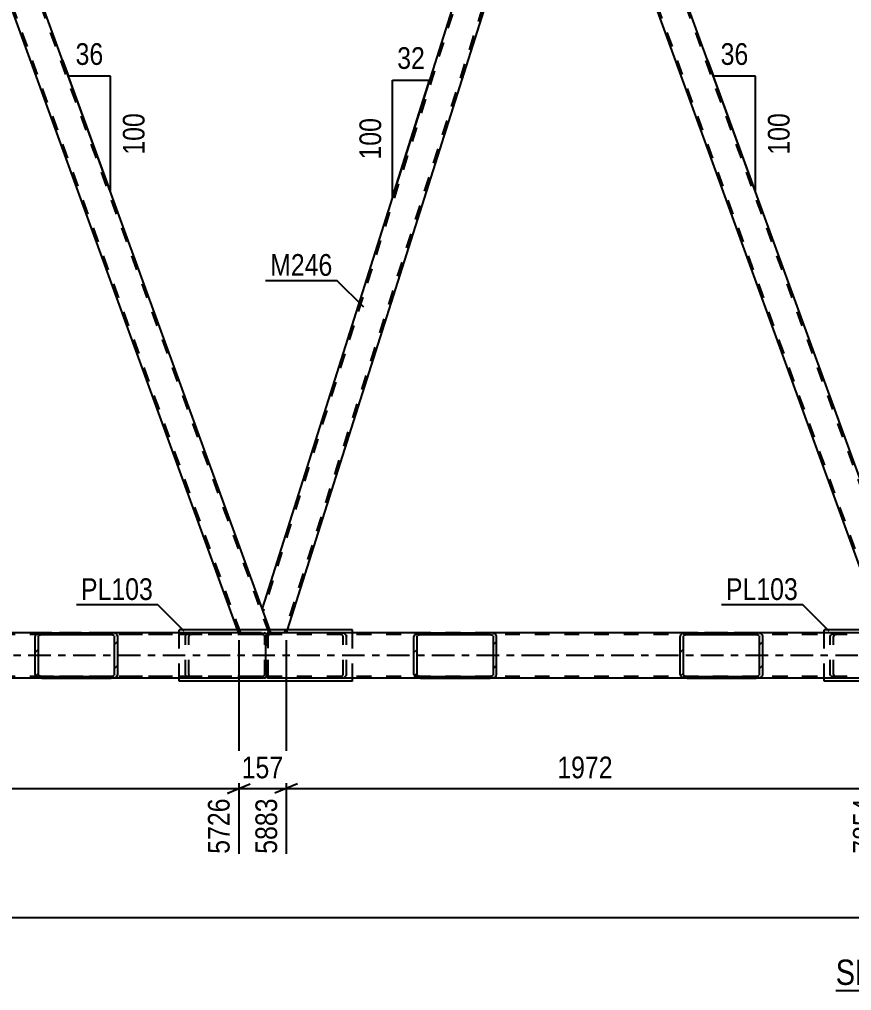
# Model space of a CAD drawing. Header units: millimetres. Extents: x -834 to 355, y -855 to -14.
# Drawn here: x -552.2 to -442.4, y -431.3 to -303.2 of the extents above; entities that cross this region are included whole.
import ezdxf

# ---------------------------------------------------------------- set-up
doc = ezdxf.new("R2010")
doc.units = ezdxf.units.MM
doc.linetypes.add('DXK_LINE_DOT2', pattern=[3.9198, 1.9599, -1.9599])
doc.linetypes.add('DXK_LINE_DOT3', pattern=[5.9187, 2.979, -0.9799, 0.9799, -0.9799])
doc.styles.add('Arial Narrow', font='ARIALN.TTF', dxfattribs={"height": 0.2})

# ---------------------------------------------------------------- blocks, each defined once
blk = doc.blocks.new('Unknown-570384938-23 - 35208')
at = {"color": 6, "linetype": 'Continuous'}
blk.add_line((-444.48, -431.34), (-416.41, -431.34), dxfattribs=at)
at = {"color": 0, "linetype": 'Continuous'}
for points in [[(-426.37, -430.59), (-426.37, -427.09), (-444.48, -427.09), (-444.48, -430.59)], [(-422.55, -430.59), (-422.55, -427.09), (-425.32, -427.09), (-425.32, -430.59)], [(-420.23, -430.59), (-420.23, -427.09), (-421.5, -427.09), (-421.5, -430.59)], [(-416.41, -430.59), (-416.41, -427.09), (-419.18, -427.09), (-419.18, -430.59)]]:
    blk.add_wipeout(points, dxfattribs=at)
at = {"color": 7, "linetype": 'Continuous', "style": 'Arial Narrow'}
for s, p in [('SECTION ', (-444.48, -430.59)), ('C', (-425.32, -430.59)), ('C', (-419.18, -430.59)), ('-', (-421.5, -430.59))]:
    blk.add_text(s, height=3.34, dxfattribs=at).set_placement(p)
blk = doc.blocks.new('Part-570384938-35345 - 35208')
at = {"color": 2, "linetype": 'Continuous'}
for p, q in [((-423.13, -383.72), (-445.99, -383.72)), ((-445.99, -384.12), (-445.99, -383.72)), ((-423.13, -384.12), (-423.13, -383.72)), ((-445.99, -390.52), (-445.99, -390.12)), ((-423.13, -390.52), (-445.99, -390.52)), ((-423.13, -390.52), (-423.13, -390.12))]:
    blk.add_line(p, q, dxfattribs=at)
at = {"color": 7, "linetype": 'DXK_LINE_DOT2'}
for p, q in [((-445.99, -390.12), (-445.99, -384.12)), ((-423.13, -390.12), (-423.13, -384.12))]:
    blk.add_line(p, q, dxfattribs=at)
blk = doc.blocks.new('Part-570384938-35338 - 35208')
at = {"linetype": 'Continuous'}
h = blk.add_hatch(dxfattribs=at)
h.set_pattern_fill('', scale=0.7, style=0, pattern_type=0)
h.set_pattern_definition([(45, (-500.088, -389.8246), (-1.57154, 1.57154), [])])
h.paths.add_polyline_path([(-500.15, -389.64), (-500.09, -389.82), (-499.9, -389.98), (-499.62, -390.08), (-499.28, -390.12), (-490.11, -390.12), (-489.78, -390.08), (-489.49, -389.98), (-489.3, -389.82), (-489.24, -389.64), (-489.24, -384.6), (-489.3, -384.42), (-489.49, -384.26), (-489.78, -384.16), (-490.11, -384.12), (-499.28, -384.12), (-499.62, -384.16), (-499.9, -384.26), (-500.09, -384.42), (-500.15, -384.6)])
h.paths.add_polyline_path([(-499.68, -384.51), (-499.59, -384.43), (-499.45, -384.38), (-499.28, -384.36), (-490.11, -384.36), (-489.94, -384.38), (-489.8, -384.43), (-489.71, -384.51), (-489.67, -384.6), (-489.67, -389.64), (-489.71, -389.73), (-489.8, -389.81), (-489.94, -389.86), (-490.11, -389.88), (-499.28, -389.88), (-499.45, -389.86), (-499.59, -389.81), (-499.68, -389.73), (-499.72, -389.64), (-499.72, -384.6)])
at = {"color": 2, "linetype": 'Continuous'}
for p, q in [((-519.69, -384.6), (-519.66, -384.42)), ((-519.66, -384.42), (-519.57, -384.26)), ((-519.57, -384.26), (-519.42, -384.16)), ((-519.42, -384.16), (-519.4, -384.15)), ((-519.4, -384.15), (-519.11, -384.12)), ((-499.28, -384.12), (-519.11, -384.12)), ((-500.09, -384.42), (-500.15, -384.6)), ((-499.28, -384.12), (-499.62, -384.16)), ((-499.45, -384.38), (-499.28, -384.36)), ((-499.28, -384.12), (-490.11, -384.12)), ((-499.28, -384.36), (-490.11, -384.36)), ((-489.78, -384.16), (-490.11, -384.12)), ((-490.11, -384.36), (-489.94, -384.38)), ((-489.24, -384.6), (-489.3, -384.42)), ((-519.69, -389.64), (-519.69, -384.6)), ((-500.15, -389.64), (-500.15, -384.6)), ((-499.72, -384.6), (-499.68, -384.51)), ((-499.72, -389.64), (-499.72, -384.6)), ((-489.71, -384.51), (-489.67, -384.6)), ((-489.67, -389.64), (-489.67, -384.6)), ((-489.24, -389.64), (-489.24, -384.6)), ((-519.66, -389.82), (-519.69, -389.64)), ((-519.57, -389.98), (-519.66, -389.82)), ((-519.42, -390.08), (-519.57, -389.98)), ((-519.4, -390.09), (-519.42, -390.08)), ((-519.11, -390.12), (-519.4, -390.09)), ((-499.28, -390.12), (-519.11, -390.12)), ((-500.15, -389.64), (-500.09, -389.82)), ((-499.68, -389.73), (-499.72, -389.64)), ((-499.62, -390.08), (-499.28, -390.12)), ((-499.28, -389.88), (-499.45, -389.86)), ((-499.28, -389.88), (-490.11, -389.88)), ((-499.28, -390.12), (-490.11, -390.12)), ((-489.94, -389.86), (-490.11, -389.88)), ((-490.11, -390.12), (-489.78, -390.08)), ((-489.67, -389.64), (-489.71, -389.73)), ((-489.3, -389.82), (-489.24, -389.64))]:
    blk.add_line(p, q, dxfattribs=at)
at = {"color": 7, "linetype": 'DXK_LINE_DOT2'}
for p, q in [((-519.42, -384.43), (-519.46, -384.51)), ((-519.28, -384.38), (-519.42, -384.43)), ((-519.42, -389.81), (-519.42, -384.43)), ((-519.4, -390.09), (-519.4, -384.15)), ((-519.11, -384.36), (-519.28, -384.38)), ((-490.11, -384.36), (-519.11, -384.36)), ((-509.94, -384.12), (-509.6, -384.16)), ((-509.77, -384.38), (-509.94, -384.36)), ((-509.13, -384.42), (-509.07, -384.6)), ((-490.11, -384.12), (-499.28, -384.12)), ((-519.46, -384.51), (-519.48, -384.6)), ((-519.48, -389.64), (-519.48, -384.6)), ((-509.5, -384.6), (-509.54, -384.51)), ((-509.5, -389.64), (-509.5, -384.6)), ((-509.07, -389.64), (-509.07, -384.6)), ((-519.48, -389.64), (-519.46, -389.73)), ((-519.46, -389.73), (-519.42, -389.81)), ((-519.42, -389.81), (-519.28, -389.86)), ((-519.28, -389.86), (-519.11, -389.88)), ((-490.11, -389.88), (-519.11, -389.88)), ((-509.94, -389.88), (-509.77, -389.86)), ((-509.6, -390.08), (-509.94, -390.12)), ((-509.54, -389.73), (-509.5, -389.64)), ((-509.07, -389.64), (-509.13, -389.82)), ((-490.11, -390.12), (-499.28, -390.12))]:
    blk.add_line(p, q, dxfattribs=at)
for centre, radius, start, end in [((-509.84, -384.78), 0.409, 41.9363, 80.4819), ((-509.74, -384.96), 0.817, 41.9363, 80.4819), ((-509.84, -389.46), 0.409, 279.5182, 318.0638), ((-509.74, -389.28), 0.817, 279.5182, 318.0638)]:
    blk.add_arc(centre, radius, start, end, dxfattribs=at)
at = {"color": 2, "linetype": 'Continuous'}
for centre, radius, start, end in [((-499.48, -384.96), 0.817, 99.5182, 138.0638), ((-499.38, -384.78), 0.409, 99.5182, 138.0638), ((-490.01, -384.78), 0.409, 41.9363, 80.4819), ((-489.91, -384.96), 0.817, 41.9363, 80.4819), ((-499.48, -389.28), 0.817, 221.9363, 260.4819), ((-499.38, -389.46), 0.409, 221.9363, 260.4819), ((-490.01, -389.46), 0.409, 279.5182, 318.0638), ((-489.91, -389.28), 0.817, 279.5182, 318.0638)]:
    blk.add_arc(centre, radius, start, end, dxfattribs=at)
blk = doc.blocks.new('Part-570384938-35279 - 35208')
at = {"linetype": 'Continuous'}
h = blk.add_hatch(dxfattribs=at)
h.set_pattern_fill('', scale=0.7, style=0, pattern_type=0)
h.set_pattern_definition([(45, (-464.95, -389.8246), (-1.57154, 1.57154), [])])
h.paths.add_polyline_path([(-465.02, -389.64), (-464.95, -389.82), (-464.76, -389.98), (-464.48, -390.08), (-464.14, -390.12), (-454.97, -390.12), (-454.64, -390.08), (-454.35, -389.98), (-454.16, -389.82), (-454.1, -389.64), (-454.1, -384.6), (-454.16, -384.42), (-454.35, -384.26), (-454.64, -384.16), (-454.97, -384.12), (-464.14, -384.12), (-464.48, -384.16), (-464.76, -384.26), (-464.95, -384.42), (-465.02, -384.6)])
h.paths.add_polyline_path([(-464.55, -384.51), (-464.45, -384.43), (-464.31, -384.38), (-464.14, -384.36), (-454.97, -384.36), (-454.8, -384.38), (-454.66, -384.43), (-454.57, -384.51), (-454.54, -384.6), (-454.54, -389.64), (-454.57, -389.73), (-454.66, -389.81), (-454.8, -389.86), (-454.97, -389.88), (-464.14, -389.88), (-464.31, -389.86), (-464.45, -389.81), (-464.55, -389.73), (-464.58, -389.64), (-464.58, -384.6)])
at = {"color": 2, "linetype": 'Continuous'}
for p, q in [((-464.95, -384.42), (-465.02, -384.6)), ((-464.14, -384.12), (-464.48, -384.16)), ((-464.31, -384.38), (-464.14, -384.36)), ((-464.14, -384.12), (-454.97, -384.12)), ((-464.14, -384.36), (-454.97, -384.36)), ((-435.14, -384.12), (-454.97, -384.12)), ((-454.64, -384.16), (-454.97, -384.12)), ((-454.97, -384.36), (-454.8, -384.38)), ((-454.1, -384.6), (-454.16, -384.42)), ((-435.14, -384.12), (-434.81, -384.16)), ((-465.02, -389.64), (-465.02, -384.6)), ((-464.58, -384.6), (-464.55, -384.51)), ((-464.58, -389.64), (-464.58, -384.6)), ((-454.57, -384.51), (-454.54, -384.6)), ((-454.54, -389.64), (-454.54, -384.6)), ((-454.1, -389.64), (-454.1, -384.6)), ((-465.02, -389.64), (-464.95, -389.82)), ((-464.55, -389.73), (-464.58, -389.64)), ((-464.48, -390.08), (-464.14, -390.12)), ((-464.14, -389.88), (-464.31, -389.86)), ((-464.14, -389.88), (-454.97, -389.88)), ((-464.14, -390.12), (-454.97, -390.12)), ((-454.8, -389.86), (-454.97, -389.88)), ((-454.97, -390.12), (-454.64, -390.08)), ((-435.14, -390.12), (-454.97, -390.12)), ((-454.54, -389.64), (-454.57, -389.73)), ((-454.16, -389.82), (-454.1, -389.64)), ((-434.81, -390.08), (-435.14, -390.12))]:
    blk.add_line(p, q, dxfattribs=at)
at = {"color": 7, "linetype": 'DXK_LINE_DOT2'}
for p, q in [((-464.14, -384.12), (-454.97, -384.12)), ((-435.14, -384.36), (-464.14, -384.36)), ((-445.19, -384.6), (-445.12, -384.42)), ((-444.65, -384.16), (-444.31, -384.12)), ((-444.31, -384.36), (-444.48, -384.38)), ((-434.98, -384.38), (-435.14, -384.36)), ((-434.34, -384.42), (-434.31, -384.48)), ((-445.19, -389.64), (-445.19, -384.6)), ((-444.72, -384.51), (-444.75, -384.6)), ((-444.75, -389.64), (-444.75, -384.6)), ((-434.71, -384.6), (-434.74, -384.51)), ((-434.71, -389.64), (-434.71, -384.6)), ((-434.31, -384.48), (-434.27, -384.6)), ((-434.27, -389.64), (-434.27, -384.6)), ((-435.14, -389.88), (-464.14, -389.88)), ((-464.14, -390.12), (-454.97, -390.12)), ((-445.12, -389.82), (-445.19, -389.64)), ((-444.75, -389.64), (-444.72, -389.73)), ((-444.31, -390.12), (-444.65, -390.08)), ((-444.48, -389.86), (-444.31, -389.88)), ((-435.14, -389.88), (-434.98, -389.86)), ((-434.74, -389.73), (-434.71, -389.64)), ((-434.28, -389.68), (-434.34, -389.82)), ((-434.27, -389.64), (-434.28, -389.68))]:
    blk.add_line(p, q, dxfattribs=at)
at = {"color": 2, "linetype": 'Continuous'}
for centre, radius, start, end in [((-464.34, -384.96), 0.817, 99.5182, 138.0638), ((-464.24, -384.78), 0.409, 99.5182, 138.0638), ((-454.87, -384.78), 0.409, 41.9363, 80.4819), ((-454.77, -384.96), 0.817, 41.9363, 80.4819), ((-434.94, -384.96), 0.817, 53.52, 80.4819), ((-464.34, -389.28), 0.817, 221.9363, 260.4819), ((-464.24, -389.46), 0.409, 221.9363, 260.4819), ((-454.87, -389.46), 0.409, 279.5182, 318.0638), ((-454.77, -389.28), 0.817, 279.5182, 318.0638), ((-434.94, -389.28), 0.817, 279.5182, 306.4747)]:
    blk.add_arc(centre, radius, start, end, dxfattribs=at)
at = {"color": 7, "linetype": 'DXK_LINE_DOT2'}
for centre, radius, start, end in [((-444.51, -384.96), 0.817, 99.5182, 138.0638), ((-444.41, -384.78), 0.409, 99.5182, 138.0638), ((-435.04, -384.78), 0.409, 41.9363, 80.4819), ((-434.94, -384.96), 0.817, 41.9363, 53.52), ((-444.51, -389.28), 0.817, 221.9363, 260.4819), ((-444.41, -389.46), 0.409, 221.9363, 260.4819), ((-435.04, -389.46), 0.409, 279.5182, 318.0638), ((-434.94, -389.28), 0.817, 306.4747, 318.0638)]:
    blk.add_arc(centre, radius, start, end, dxfattribs=at)
blk = doc.blocks.new('Part-570384938-35282 - 35208')
at = {"linetype": 'Continuous'}
h = blk.add_hatch(dxfattribs=at)
h.set_pattern_fill('', scale=0.7, style=0, pattern_type=0)
h.set_pattern_definition([(45, (-550.0842, -389.8246), (-1.57154, 1.57154), [])])
h.paths.add_polyline_path([(-550.15, -389.64), (-550.08, -389.82), (-549.89, -389.98), (-549.61, -390.08), (-549.28, -390.12), (-540.11, -390.12), (-539.77, -390.08), (-539.49, -389.98), (-539.3, -389.82), (-539.23, -389.64), (-539.23, -384.6), (-539.3, -384.42), (-539.49, -384.26), (-539.77, -384.16), (-540.11, -384.12), (-549.28, -384.12), (-549.61, -384.16), (-549.89, -384.26), (-550.08, -384.42), (-550.15, -384.6)])
h.paths.add_polyline_path([(-549.68, -384.51), (-549.59, -384.43), (-549.44, -384.38), (-549.28, -384.36), (-540.11, -384.36), (-539.94, -384.38), (-539.8, -384.43), (-539.7, -384.51), (-539.67, -384.6), (-539.67, -389.64), (-539.7, -389.73), (-539.8, -389.81), (-539.94, -389.86), (-540.11, -389.88), (-549.28, -389.88), (-549.44, -389.86), (-549.59, -389.81), (-549.68, -389.73), (-549.71, -389.64), (-549.71, -384.6)])
at = {"color": 2, "linetype": 'Continuous'}
for p, q in [((-550.08, -384.42), (-550.15, -384.6)), ((-549.28, -384.12), (-549.61, -384.16)), ((-549.44, -384.38), (-549.28, -384.36)), ((-549.28, -384.12), (-540.11, -384.12)), ((-549.28, -384.36), (-540.11, -384.36)), ((-520.28, -384.12), (-540.11, -384.12)), ((-539.77, -384.16), (-540.11, -384.12)), ((-540.11, -384.36), (-539.94, -384.38)), ((-539.23, -384.6), (-539.3, -384.42)), ((-520.28, -384.12), (-519.94, -384.16)), ((-550.15, -389.64), (-550.15, -384.6)), ((-549.71, -384.6), (-549.68, -384.51)), ((-549.71, -389.64), (-549.71, -384.6)), ((-539.7, -384.51), (-539.67, -384.6)), ((-539.67, -389.64), (-539.67, -384.6)), ((-539.23, -389.64), (-539.23, -384.6)), ((-550.15, -389.64), (-550.08, -389.82)), ((-549.68, -389.73), (-549.71, -389.64)), ((-549.61, -390.08), (-549.28, -390.12)), ((-549.28, -389.88), (-549.44, -389.86)), ((-549.28, -389.88), (-540.11, -389.88)), ((-549.28, -390.12), (-540.11, -390.12)), ((-539.94, -389.86), (-540.11, -389.88)), ((-540.11, -390.12), (-539.77, -390.08)), ((-520.28, -390.12), (-540.11, -390.12)), ((-539.67, -389.64), (-539.7, -389.73)), ((-539.3, -389.82), (-539.23, -389.64)), ((-519.94, -390.08), (-520.28, -390.12))]:
    blk.add_line(p, q, dxfattribs=at)
at = {"color": 7, "linetype": 'DXK_LINE_DOT2'}
for p, q in [((-540.11, -384.12), (-549.28, -384.12)), ((-520.28, -384.36), (-549.28, -384.36)), ((-530.32, -384.6), (-530.26, -384.42)), ((-529.78, -384.16), (-529.45, -384.12)), ((-529.45, -384.36), (-529.62, -384.38)), ((-520.11, -384.38), (-520.28, -384.36)), ((-519.47, -384.42), (-519.45, -384.48)), ((-530.32, -389.64), (-530.32, -384.6)), ((-529.85, -384.51), (-529.88, -384.6)), ((-529.88, -389.64), (-529.88, -384.6)), ((-519.84, -384.6), (-519.87, -384.51)), ((-519.84, -389.64), (-519.84, -384.6)), ((-519.45, -384.48), (-519.4, -384.6)), ((-519.4, -389.64), (-519.4, -384.6)), ((-520.28, -389.88), (-549.28, -389.88)), ((-549.28, -390.12), (-540.11, -390.12)), ((-530.26, -389.82), (-530.32, -389.64)), ((-529.88, -389.64), (-529.85, -389.73)), ((-529.45, -390.12), (-529.78, -390.08)), ((-529.62, -389.86), (-529.45, -389.88)), ((-520.28, -389.88), (-520.11, -389.86)), ((-519.87, -389.73), (-519.84, -389.64)), ((-519.42, -389.68), (-519.47, -389.82)), ((-519.4, -389.64), (-519.42, -389.68))]:
    blk.add_line(p, q, dxfattribs=at)
at = {"color": 2, "linetype": 'Continuous'}
for centre, radius, start, end in [((-549.48, -384.96), 0.817, 99.5182, 138.0638), ((-549.38, -384.78), 0.409, 99.5182, 138.0638), ((-540.01, -384.78), 0.409, 41.9363, 80.4819), ((-539.91, -384.96), 0.817, 41.9363, 80.4819), ((-520.08, -384.96), 0.817, 53.52, 80.4819), ((-549.48, -389.28), 0.817, 221.9363, 260.4819), ((-549.38, -389.46), 0.409, 221.9363, 260.4819), ((-540.01, -389.46), 0.409, 279.5182, 318.0638), ((-539.91, -389.28), 0.817, 279.5182, 318.0638), ((-520.08, -389.28), 0.817, 279.5182, 306.4747)]:
    blk.add_arc(centre, radius, start, end, dxfattribs=at)
at = {"color": 7, "linetype": 'DXK_LINE_DOT2'}
for centre, radius, start, end in [((-529.65, -384.96), 0.817, 99.5182, 138.0638), ((-529.55, -384.78), 0.409, 99.5182, 138.0638), ((-520.18, -384.78), 0.409, 41.9363, 80.4819), ((-520.08, -384.96), 0.817, 41.9363, 53.52), ((-529.65, -389.28), 0.817, 221.9363, 260.4819), ((-529.55, -389.46), 0.409, 221.9363, 260.4819), ((-520.18, -389.46), 0.409, 279.5182, 318.0638), ((-520.08, -389.28), 0.817, 306.4747, 318.0638)]:
    blk.add_arc(centre, radius, start, end, dxfattribs=at)
blk = doc.blocks.new('Part-570384938-35346 - 35208')
at = {"color": 2, "linetype": 'Continuous'}
for p, q in [((-508.27, -383.72), (-531.12, -383.72)), ((-531.12, -384.12), (-531.12, -383.72)), ((-508.27, -384.12), (-508.27, -383.72)), ((-531.12, -390.52), (-531.12, -390.12)), ((-508.27, -390.52), (-531.12, -390.52)), ((-508.27, -390.52), (-508.27, -390.12))]:
    blk.add_line(p, q, dxfattribs=at)
at = {"color": 7, "linetype": 'DXK_LINE_DOT2'}
for p, q in [((-531.12, -390.12), (-531.12, -384.12)), ((-508.27, -390.12), (-508.27, -384.12))]:
    blk.add_line(p, q, dxfattribs=at)
blk = doc.blocks.new('Part-570384938-35292 - 35208')
at = {"color": 7, "linetype": 'DXK_LINE_DOT2'}
for p, q in [((-483.22, -265.12), (-520.05, -381.29)), ((-483.47, -265.12), (-483.6, -265.52)), ((-483.47, -265.12), (-481.46, -265.12)), ((-483.47, -265.12), (-483.43, -265.12)), ((-481.46, -265.12), (-481.31, -265.52)), ((-480.42, -267.96), (-517.26, -384.12)), ((-519.02, -384.12), (-519.17, -383.72)), ((-517.01, -384.12), (-519.02, -384.12)), ((-516.88, -383.72), (-517.01, -384.12))]:
    blk.add_line(p, q, dxfattribs=at)
at = {"color": 2, "linetype": 'Continuous'}
for p, q in [((-483.6, -265.52), (-520.19, -380.92)), ((-481.31, -265.52), (-480.29, -268.33)), ((-480.29, -268.33), (-516.88, -383.72)), ((-519.17, -383.72), (-520.19, -380.92))]:
    blk.add_line(p, q, dxfattribs=at)
blk = doc.blocks.new('Part-570384938-35297 - 35208')
at = {"color": 7, "linetype": 'DXK_LINE_DOT2'}
for p, q in [((-477.2, -265.12), (-481.46, -265.12)), ((-481.46, -265.12), (-481.42, -265.12)), ((-480.29, -268.33), (-481.46, -265.12)), ((-437.89, -384.12), (-481.2, -265.12)), ((-434.14, -384.12), (-477.45, -265.12)), ((-477.05, -265.52), (-477.2, -265.12)), ((-433.89, -384.12), (-435.05, -380.92)), ((-438.14, -384.12), (-438.29, -383.72)), ((-438.14, -384.12), (-433.89, -384.12))]:
    blk.add_line(p, q, dxfattribs=at)
at = {"color": 2, "linetype": 'Continuous'}
for p, q in [((-435.05, -380.92), (-477.05, -265.52)), ((-438.29, -383.72), (-480.29, -268.33))]:
    blk.add_line(p, q, dxfattribs=at)
blk = doc.blocks.new('Part-570384938-35298 - 35208')
at = {"color": 7, "linetype": 'DXK_LINE_DOT2'}
for p, q in [((-562.33, -265.12), (-566.59, -265.12)), ((-566.59, -265.12), (-566.55, -265.12)), ((-565.42, -268.33), (-566.59, -265.12)), ((-523.02, -384.12), (-566.34, -265.12)), ((-519.28, -384.12), (-562.59, -265.12)), ((-562.19, -265.52), (-562.33, -265.12)), ((-519.02, -384.12), (-520.19, -380.92)), ((-523.28, -384.12), (-523.42, -383.72)), ((-523.28, -384.12), (-519.02, -384.12))]:
    blk.add_line(p, q, dxfattribs=at)
at = {"color": 2, "linetype": 'Continuous'}
for p, q in [((-520.19, -380.92), (-562.19, -265.52)), ((-523.42, -383.72), (-565.42, -268.33))]:
    blk.add_line(p, q, dxfattribs=at)
blk = doc.blocks.new('Part-570384938-35306 - 35208')
at = {"color": 7, "linetype": 'DXK_LINE_DOT2'}
for p, q in [((-74.59, -384.36), (-752.31, -384.36)), ((-74.59, -384.12), (-701.39, -384.12)), ((-490.11, -384.12), (-549.28, -384.12)), ((-404.97, -384.12), (-464.15, -384.12)), ((-74.59, -389.88), (-752.31, -389.88)), ((-74.59, -390.12), (-701.39, -390.12)), ((-508.27, -390.12), (-531.12, -390.12)), ((-423.13, -390.12), (-445.99, -390.12))]:
    blk.add_line(p, q, dxfattribs=at)
at = {"color": 2, "linetype": 'Continuous'}
for p, q in [((-549.28, -384.12), (-575.24, -384.12)), ((-464.15, -384.12), (-490.11, -384.12)), ((-531.12, -390.12), (-593.4, -390.12)), ((-445.99, -390.12), (-508.27, -390.12))]:
    blk.add_line(p, q, dxfattribs=at)
at = {"color": 7, "linetype": 'DXK_LINE_DOT3'}
blk.add_line((-74.59, -387.12), (-752.31, -387.12), dxfattribs=at)
blk = doc.blocks.new('StraightDimension-570384938-49467 - 35208')
at = {"color": 7, "linetype": 'Continuous'}
blk.add_line((-798.61, -421.69), (-61.69, -421.69), dxfattribs=at)
blk = doc.blocks.new('AngleDimension-570384938-39068 - 35208')
at = {"color": 7, "linetype": 'Continuous'}
for p, q in [((-502.98, -311.22), (-498.09, -311.22)), ((-502.98, -326.66), (-498.09, -311.22)), ((-502.98, -326.66), (-502.98, -311.22)), ((-497.74, -310.13), (-498.09, -311.22))]:
    blk.add_line(p, q, dxfattribs=at)
at = {"color": 0}
blk.add_wipeout([(-503.88, -315.59), (-508.08, -315.59), (-508.08, -322.28), (-503.88, -322.28)], dxfattribs=at)
at = {"color": 3, "style": 'Arial Narrow'}
blk.add_text('100', height=2.863, rotation=90.0002, dxfattribs=at).set_placement((-504.48, -321.68))
at = {"color": 0}
blk.add_wipeout([(-498.11, -310.32), (-498.11, -306.12), (-502.96, -306.12), (-502.96, -310.32)], dxfattribs=at)
at = {"color": 3, "style": 'Arial Narrow'}
blk.add_text('32', height=2.863, dxfattribs=at).set_placement((-502.36, -309.72))
blk = doc.blocks.new('StraightDimension-570384938-47704 - 35208')
at = {"color": 7, "linetype": 'Continuous'}
for p, q in [((-602.14, -385.12), (-602.14, -413.29)), ((-523.28, -385.12), (-523.28, -413.29)), ((-600.64, -404.08), (-603.64, -405.28)), ((-602.14, -404.68), (-523.28, -404.68)), ((-524.78, -405.28), (-521.78, -404.08))]:
    blk.add_line(p, q, dxfattribs=at)
at = {"color": 0}
blk.add_wipeout([(-558.45, -403.93), (-558.45, -399.73), (-566.97, -399.73), (-566.97, -403.93)], dxfattribs=at)
at = {"color": 3, "style": 'Arial Narrow'}
blk.add_text('1972', height=2.863, dxfattribs=at).set_placement((-566.37, -403.33))
at = {"color": 0, "linetype": 'Continuous'}
blk.add_wipeout([(-523.88, -405.38), (-528.08, -405.38), (-528.08, -413.89), (-523.88, -413.89)], dxfattribs=at)
at = {"color": 3, "linetype": 'Continuous', "style": 'Arial Narrow'}
blk.add_text('5726', height=2.863, rotation=90.0002, dxfattribs=at).set_placement((-524.48, -413.29))
blk = doc.blocks.new('StraightDimension-570384938-47702 - 35208')
at = {"color": 7, "linetype": 'Continuous'}
for p, q in [((-517.01, -385.12), (-517.01, -413.29)), ((-438.14, -385.12), (-438.14, -413.29)), ((-515.51, -404.08), (-518.51, -405.28)), ((-517.01, -404.68), (-438.14, -404.68)), ((-439.64, -405.28), (-436.64, -404.08))]:
    blk.add_line(p, q, dxfattribs=at)
at = {"color": 0}
blk.add_wipeout([(-473.32, -403.93), (-473.32, -399.73), (-481.83, -399.73), (-481.83, -403.93)], dxfattribs=at)
at = {"color": 3, "style": 'Arial Narrow'}
blk.add_text('1972', height=2.863, dxfattribs=at).set_placement((-481.23, -403.33))
at = {"color": 0, "linetype": 'Continuous'}
blk.add_wipeout([(-438.74, -405.38), (-442.94, -405.38), (-442.94, -413.89), (-438.74, -413.89)], dxfattribs=at)
at = {"color": 3, "linetype": 'Continuous', "style": 'Arial Narrow'}
blk.add_text('7854', height=2.863, rotation=90.0002, dxfattribs=at).set_placement((-439.34, -413.29))
blk = doc.blocks.new('AngleDimension-570384938-39066 - 35208')
at = {"color": 7, "linetype": 'Continuous'}
for p, q in [((-546.52, -308.57), (-545.75, -310.69)), ((-540.21, -310.69), (-545.75, -310.69)), ((-540.21, -325.91), (-545.75, -310.69)), ((-540.21, -325.91), (-540.21, -310.69))]:
    blk.add_line(p, q, dxfattribs=at)
at = {"color": 0}
blk.add_wipeout([(-535.11, -314.96), (-539.31, -314.96), (-539.31, -321.64), (-535.11, -321.64)], dxfattribs=at)
at = {"color": 3, "style": 'Arial Narrow'}
blk.add_text('100', height=2.863, rotation=90.0002, dxfattribs=at).set_placement((-535.71, -321.04))
at = {"color": 0}
blk.add_wipeout([(-540.55, -309.79), (-540.55, -305.59), (-545.41, -305.59), (-545.41, -309.79)], dxfattribs=at)
at = {"color": 3, "style": 'Arial Narrow'}
blk.add_text('36', height=2.863, dxfattribs=at).set_placement((-544.81, -309.19))
blk = doc.blocks.new('AngleDimension-570384938-39095 - 35208')
at = {"color": 7, "linetype": 'Continuous'}
for p, q in [((-461.39, -308.57), (-460.61, -310.69)), ((-455.07, -310.69), (-460.61, -310.69)), ((-455.07, -325.91), (-460.61, -310.69)), ((-455.07, -325.91), (-455.07, -310.69))]:
    blk.add_line(p, q, dxfattribs=at)
at = {"color": 0}
blk.add_wipeout([(-449.97, -314.96), (-454.17, -314.96), (-454.17, -321.64), (-449.97, -321.64)], dxfattribs=at)
at = {"color": 3, "style": 'Arial Narrow'}
blk.add_text('100', height=2.863, rotation=90.0002, dxfattribs=at).set_placement((-450.57, -321.04))
at = {"color": 0}
blk.add_wipeout([(-455.42, -309.79), (-455.42, -305.59), (-460.27, -305.59), (-460.27, -309.79)], dxfattribs=at)
at = {"color": 3, "style": 'Arial Narrow'}
blk.add_text('36', height=2.863, dxfattribs=at).set_placement((-459.67, -309.19))
blk = doc.blocks.new('StraightDimension-570384938-47703 - 35208')
at = {"color": 7, "linetype": 'Continuous'}
for p, q in [((-523.28, -385.12), (-523.28, -413.29)), ((-517.01, -385.12), (-517.01, -413.29)), ((-524.78, -405.28), (-521.78, -404.08)), ((-523.28, -404.68), (-517.01, -404.68)), ((-515.51, -404.08), (-518.51, -405.28))]:
    blk.add_line(p, q, dxfattribs=at)
at = {"color": 0}
blk.add_wipeout([(-516.8, -403.93), (-516.8, -399.73), (-523.49, -399.73), (-523.49, -403.93)], dxfattribs=at)
at = {"color": 0, "linetype": 'Continuous'}
blk.add_wipeout([(-517.61, -405.38), (-521.81, -405.38), (-521.81, -413.89), (-517.61, -413.89)], dxfattribs=at)
at = {"color": 3, "style": 'Arial Narrow'}
blk.add_text('157', height=2.863, dxfattribs=at).set_placement((-522.89, -403.33))
at = {"color": 3, "linetype": 'Continuous', "style": 'Arial Narrow'}
blk.add_text('5883', height=2.863, rotation=90.0002, dxfattribs=at).set_placement((-518.21, -413.29))
blk = doc.blocks.new('Mark-570384938-38953 - 35208')
at = {"color": 0}
blk.add_wipeout([(-510.91, -337.02), (-510.91, -334.02), (-519.13, -334.02), (-519.13, -337.02)], dxfattribs=at)
blk.add_wipeout([(-510.91, -337.02), (-510.91, -334.02), (-519.13, -334.02), (-519.13, -337.02)], dxfattribs=at)
at = {"color": 30, "linetype": 'Continuous'}
for p in [(-519.73, -337.62), (-506.77, -341.15)]:
    blk.add_line(p, (-510.31, -337.62), dxfattribs=at)
at = {"color": 3, "style": 'Arial Narrow'}
blk.add_text('M246', height=2.863, dxfattribs=at).set_placement((-519.13, -337.02))
blk = doc.blocks.new('Mark-570384938-47656 - 35208')
at = {"color": 0}
blk.add_wipeout([(-449.46, -379.8), (-449.46, -376.8), (-458.97, -376.8), (-458.97, -379.8)], dxfattribs=at)
blk.add_wipeout([(-449.46, -379.8), (-449.46, -376.8), (-458.97, -376.8), (-458.97, -379.8)], dxfattribs=at)
at = {"color": 30, "linetype": 'Continuous'}
for p in [(-459.57, -380.4), (-445.33, -383.93)]:
    blk.add_line(p, (-448.86, -380.4), dxfattribs=at)
at = {"color": 3, "style": 'Arial Narrow'}
blk.add_text('PL103', height=2.863, dxfattribs=at).set_placement((-458.97, -379.8))
blk = doc.blocks.new('Mark-570384938-47659 - 35208')
at = {"color": 0}
blk.add_wipeout([(-534.6, -379.8), (-534.6, -376.8), (-544.1, -376.8), (-544.1, -379.8)], dxfattribs=at)
blk.add_wipeout([(-534.6, -379.8), (-534.6, -376.8), (-544.1, -376.8), (-544.1, -379.8)], dxfattribs=at)
at = {"color": 30, "linetype": 'Continuous'}
for p in [(-544.7, -380.4), (-530.46, -383.93)]:
    blk.add_line(p, (-534, -380.4), dxfattribs=at)
at = {"color": 3, "style": 'Arial Narrow'}
blk.add_text('PL103', height=2.863, dxfattribs=at).set_placement((-544.1, -379.8))

msp = doc.modelspace()

# ---------------------------------------------------------------- block references
for name in ['Part-570384938-35298 - 35208', 'Part-570384938-35292 - 35208', 'Part-570384938-35297 - 35208', 'Part-570384938-35306 - 35208', 'Part-570384938-35282 - 35208', 'Part-570384938-35346 - 35208', 'Part-570384938-35338 - 35208', 'Part-570384938-35279 - 35208', 'Part-570384938-35345 - 35208', 'Unknown-570384938-23 - 35208']:
    msp.add_blockref(name, (0, 0))

# ---------------------------------------------------------------- next in the draw order: block references
msp.add_blockref('StraightDimension-570384938-49467 - 35208', (0, 0))

# ---------------------------------------------------------------- next in the draw order: block references
for name in ['AngleDimension-570384938-39066 - 35208', 'AngleDimension-570384938-39068 - 35208', 'AngleDimension-570384938-39095 - 35208', 'Mark-570384938-38953 - 35208', 'Mark-570384938-47659 - 35208', 'Mark-570384938-47656 - 35208', 'StraightDimension-570384938-47704 - 35208', 'StraightDimension-570384938-47702 - 35208']:
    msp.add_blockref(name, (0, 0))

# ---------------------------------------------------------------- next in the draw order: block references
msp.add_blockref('StraightDimension-570384938-47703 - 35208', (0, 0))

doc.saveas('drawing.dxf')
